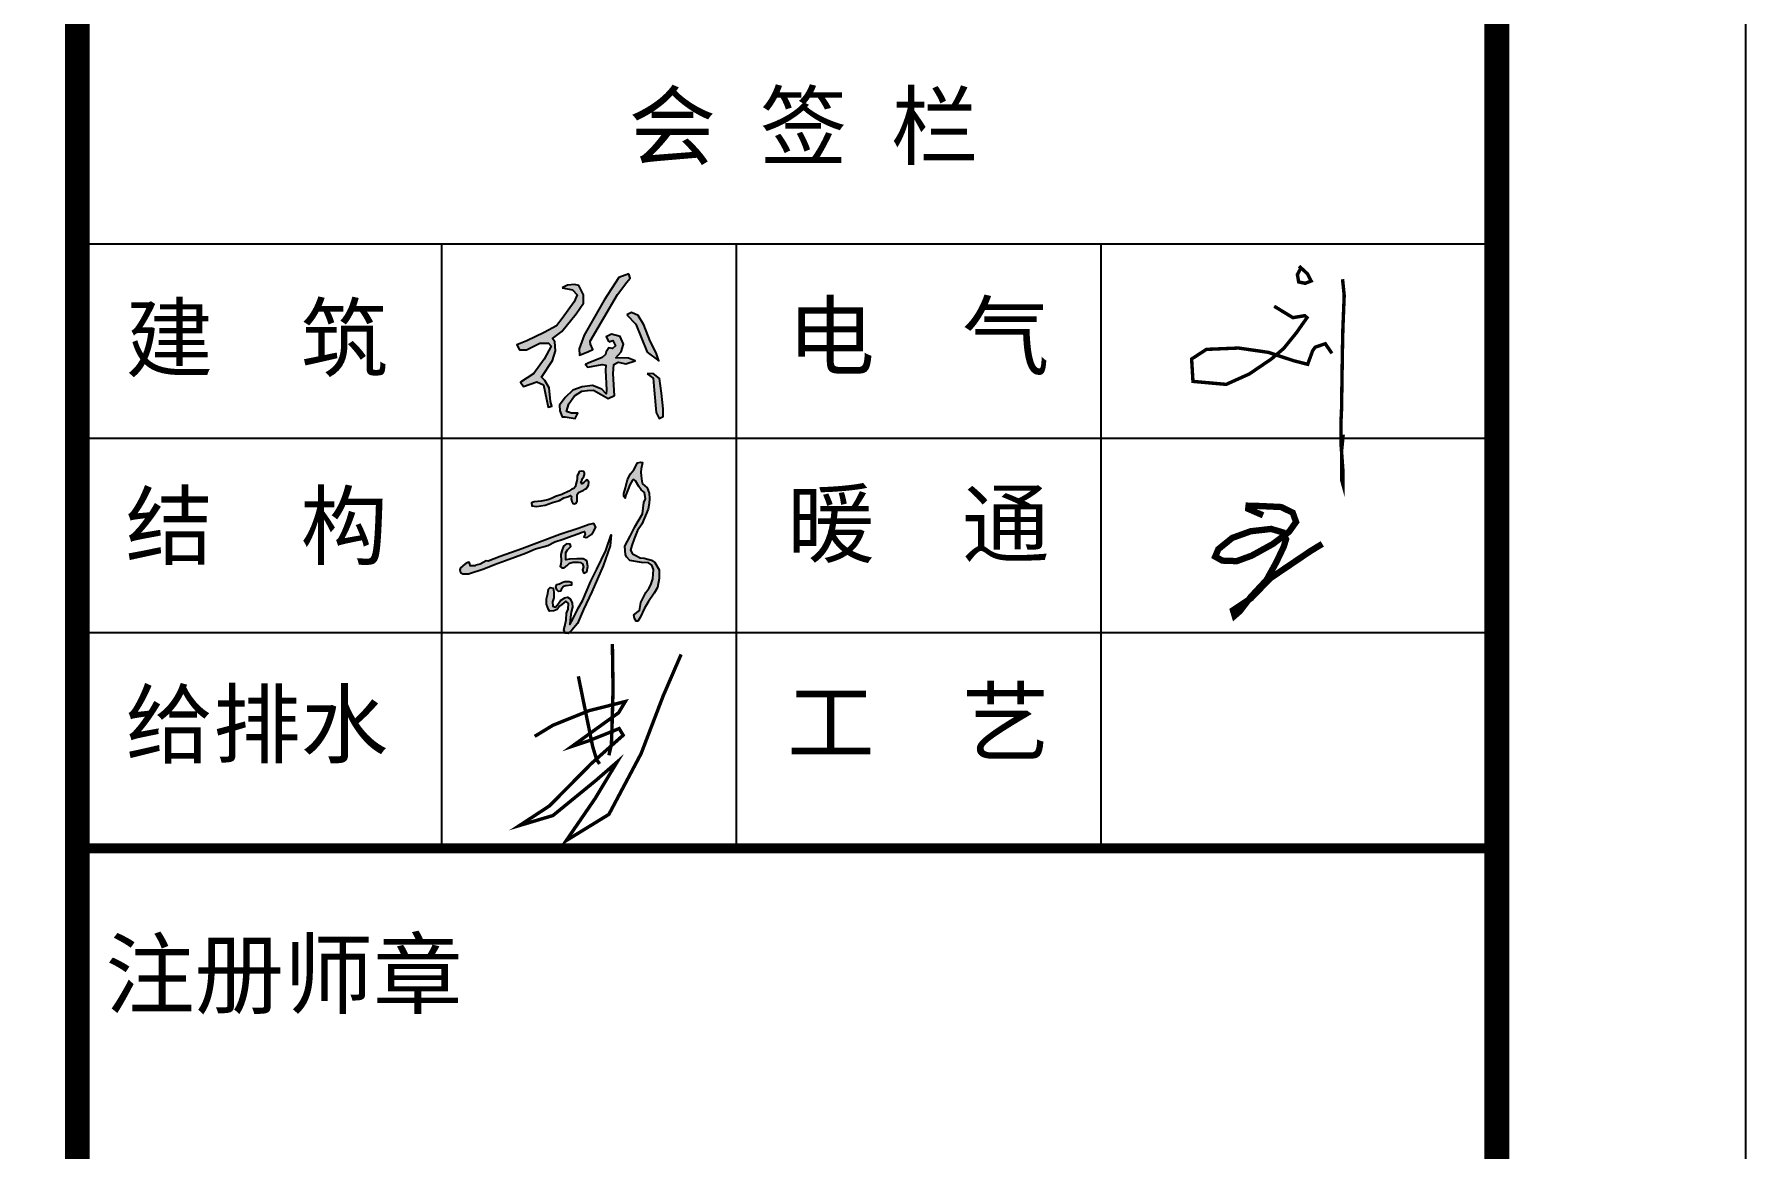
# Model space of a CAD drawing. Extents: x 4150464 to 4450492, y 75142 to 874437.
# Drawn here: x 4371779 to 4382088, y 106642 to 113358 of the extents above; entities that cross this region are included whole.
import ezdxf

# ---------------------------------------------------------------- set-up
doc = ezdxf.new("R2010")
doc.units = 0
doc.header["$LTSCALE"] = 1000
doc.header["$MEASUREMENT"] = 0
doc.layers.add('PUB_TITLE', color=4, linetype='Continuous')
doc.layers.add('图框', color=7, linetype='Continuous')
doc.styles.add('STYLE-黑体', font='simhei.ttf')
doc.styles.add('黑体', font='simhei.ttf')

msp = doc.modelspace()

# ---------------------------------------------------------------- hatches: boundary and pattern name
h = msp.add_hatch(color=256)
h.paths.add_polyline_path([(4375471, 111311), (4375507, 111285), (4375513, 111213), (4375525, 111078), (4375542, 111042), (4375566, 111055), (4375566, 111101), (4375556, 111196), (4375544, 111283), (4375506, 111314)])
h.paths.add_polyline_path([(4375349, 111667), (4375402, 111611), (4375470, 111442), (4375541, 111390), (4375525, 111438), (4375488, 111509), (4375451, 111606), (4375417, 111664), (4375376, 111681)])
h.paths.add_polyline_path([(4375240, 111505), (4375264, 111512), (4375280, 111480), (4375262, 111465), (4375239, 111469), (4375224, 111445), (4375219, 111429), (4375199, 111409), (4375116, 111376), (4375099, 111368), (4375114, 111352), (4375200, 111368), (4375221, 111363), (4375220, 111331), (4375225, 111216), (4375224, 111192), (4375197, 111220), (4375141, 111241), (4375080, 111234), (4375022, 111213), (4374976, 111169), (4374942, 111122), (4374944, 111089), (4374958, 111052), (4374977, 111052), (4375036, 111042), (4375052, 111074), (4375014, 111074), (4374985, 111085), (4374999, 111130), (4375033, 111179), (4375077, 111207), (4375112, 111212), (4375147, 111214), (4375194, 111187), (4375235, 111163), (4375274, 111180), (4375271, 111211), (4375266, 111314), (4375269, 111368), (4375296, 111381), (4375342, 111372), (4375398, 111390), (4375359, 111405), (4375281, 111407), (4375314, 111445), (4375327, 111490), (4375307, 111537), (4375255, 111550), (4375224, 111534)])
h.paths.add_polyline_path([(4375360, 111914), (4375300, 111893), (4375212, 111756), (4375091, 111544), (4375060, 111462), (4375063, 111424), (4375117, 111447), (4375143, 111458), (4375129, 111491), (4375128, 111509), (4375291, 111789), (4375348, 111864), (4375369, 111889)])
h.paths.add_polyline_path([(4374959, 111829), (4375020, 111817), (4375048, 111787), (4375030, 111745), (4374958, 111645), (4374924, 111601), (4374850, 111561), (4374746, 111510), (4374686, 111487), (4374702, 111457), (4374743, 111457), (4374824, 111497), (4374877, 111497), (4374892, 111478), (4374850, 111400), (4374787, 111313), (4374707, 111261), (4374726, 111235), (4374806, 111264), (4374846, 111246), (4374865, 111159), (4374874, 111110), (4374897, 111116), (4374889, 111145), (4374881, 111227), (4374854, 111271), (4374834, 111291), (4374900, 111392), (4374919, 111450), (4374915, 111504), (4374900, 111524), (4374956, 111566), (4375042, 111673), (4375088, 111738), (4375088, 111787), (4375059, 111844), (4375032, 111850), (4374990, 111845)])
h = msp.add_hatch(color=256)
h.paths.add_polyline_path([(4374550, 110163), (4374618, 110187), (4374737, 110230), (4374798, 110257), (4374872, 110277), (4374914, 110299), (4374965, 110316), (4374997, 110327), (4375052, 110347), (4375079, 110358), (4375094, 110361), (4375097, 110345), (4375090, 110329), (4375104, 110325), (4375112, 110328), (4375135, 110344), (4375148, 110362), (4375162, 110387), (4375150, 110409), (4375122, 110404), (4375060, 110382), (4374945, 110344), (4374805, 110292), (4374716, 110258), (4374586, 110210), (4374512, 110182), (4374501, 110185), (4374464, 110165), (4374439, 110159), (4374434, 110154), (4374404, 110154), (4374402, 110167), (4374396, 110177), (4374381, 110171), (4374372, 110164), (4374347, 110143), (4374343, 110131), (4374347, 110115), (4374361, 110106), (4374395, 110106), (4374487, 110136)])
h.paths.add_polyline_path([(4375056, 110597), (4375069, 110603), (4375086, 110608), (4375098, 110616), (4375108, 110622), (4375111, 110631), (4375118, 110640), (4375120, 110658), (4375109, 110673), (4375099, 110667), (4375088, 110655), (4375077, 110648), (4375071, 110661), (4375077, 110668), (4375082, 110680), (4375090, 110693), (4375093, 110704), (4375093, 110715), (4375090, 110723), (4375073, 110725), (4375062, 110724), (4375058, 110717), (4375054, 110707), (4375049, 110696), (4375048, 110680), (4375046, 110667), (4375040, 110647), (4375038, 110633), (4375029, 110621), (4375017, 110617), (4374998, 110604), (4374956, 110585), (4374918, 110572), (4374895, 110561), (4374872, 110552), (4374833, 110544), (4374790, 110540), (4374773, 110534), (4374776, 110516), (4374803, 110513), (4374857, 110521), (4374900, 110536), (4374943, 110549), (4374969, 110564), (4374996, 110573), (4375009, 110579), (4375014, 110573), (4375013, 110560), (4375016, 110543), (4375023, 110530), (4375032, 110528), (4375044, 110534), (4375048, 110544), (4375048, 110565), (4375049, 110584)])
h.paths.add_polyline_path([(4374981, 110190), (4374980, 110210), (4374980, 110235), (4374991, 110251), (4375010, 110271), (4375007, 110285), (4374984, 110288), (4374967, 110274), (4374957, 110246), (4374950, 110222), (4374952, 110185), (4374950, 110165), (4374947, 110150), (4374957, 110143), (4374971, 110143), (4374989, 110156), (4375002, 110170), (4375024, 110176), (4375056, 110177), (4375068, 110174), (4375081, 110166), (4375087, 110149), (4375082, 110130), (4375087, 110112), (4375096, 110111), (4375108, 110118), (4375114, 110150), (4375107, 110184), (4375085, 110197), (4375047, 110196), (4375002, 110194)], flags=17)
h.paths.add_polyline_path([(4374966, 110031), (4374980, 110035), (4375014, 110039), (4375015, 110056), (4375001, 110061), (4374974, 110061), (4374962, 110056), (4374943, 110047), (4374926, 110042), (4374921, 110028), (4374927, 110009), (4374936, 109999), (4374950, 110001), (4374953, 110012)], flags=17)
h.paths.add_polyline_path([(4374900, 109937), (4374908, 109962), (4374908, 109996), (4374904, 110020), (4374886, 110025), (4374876, 110014), (4374872, 109987), (4374865, 109955), (4374865, 109923), (4374876, 109892), (4374883, 109882), (4374909, 109884), (4374928, 109892), (4374942, 109912), (4374957, 109922), (4374968, 109931), (4374981, 109942), (4374997, 109927), (4374994, 109893), (4374985, 109870), (4374983, 109829), (4374975, 109792), (4374968, 109768), (4374976, 109749), (4374995, 109747), (4375016, 109766), (4375051, 109808), (4375088, 109891), (4375137, 109997), (4375205, 110154), (4375247, 110275), (4375254, 110342), (4375221, 110248), (4375168, 110135), (4375131, 110063), (4375081, 109943), (4375055, 109900), (4375023, 109833), (4375004, 109801), (4375006, 109830), (4375013, 109875), (4375021, 109905), (4375019, 109929), (4375007, 109955), (4374991, 109965), (4374974, 109962), (4374948, 109945), (4374936, 109927), (4374918, 109906), (4374902, 109911)])
msp.add_hatch(color=256).paths.add_polyline_path([(4375383, 110227), (4375371, 110250), (4375378, 110278), (4375393, 110317), (4375412, 110367), (4375438, 110405), (4375477, 110496), (4375483, 110530), (4375484, 110560), (4375482, 110592), (4375470, 110624), (4375443, 110648), (4375438, 110664), (4375434, 110697), (4375432, 110720), (4375435, 110740), (4375442, 110777), (4375431, 110779), (4375413, 110776), (4375391, 110733), (4375370, 110709), (4375353, 110675), (4375341, 110625), (4375329, 110590), (4375329, 110573), (4375339, 110562), (4375341, 110577), (4375357, 110617), (4375367, 110642), (4375382, 110671), (4375390, 110675), (4375400, 110667), (4375421, 110632), (4375434, 110613), (4375455, 110596), (4375460, 110559), (4375450, 110536), (4375443, 110467), (4375397, 110390), (4375368, 110333), (4375336, 110273), (4375341, 110220), (4375349, 110207), (4375366, 110187), (4375436, 110174), (4375479, 110172), (4375499, 110158), (4375508, 110133), (4375504, 110076), (4375492, 110041), (4375481, 110018), (4375463, 109994), (4375432, 109933), (4375424, 109886), (4375390, 109859), (4375395, 109837), (4375405, 109822), (4375415, 109822), (4375428, 109844), (4375454, 109899), (4375478, 109939), (4375512, 109990), (4375532, 110024), (4375542, 110078), (4375542, 110130), (4375517, 110175), (4375496, 110188), (4375452, 110200), (4375429, 110202), (4375398, 110218)])

# ---------------------------------------------------------------- linework, layer by layer
for points, const_width in [([(4379397, 111961), (4379447, 111915), (4379470, 111871), (4379434, 111857), (4379395, 111865), (4379387, 111910), (4379405, 111943)], 20.6), ([(4379659, 111882), (4379669, 111784), (4379661, 111583), (4379658, 111440), (4379653, 111098), (4379649, 111011), (4379650, 110885), (4379661, 110733), (4379661, 110645), (4379654, 110670), (4379653, 110845), (4379663, 110945)], 20.6), ([(4379247, 111719), (4379360, 111650), (4379431, 111662), (4379445, 111650), (4379381, 111559), (4379305, 111465), (4379233, 111403), (4379098, 111311), (4378958, 111248), (4378758, 111266), (4378750, 111401), (4378839, 111459), (4379032, 111467), (4379212, 111441), (4379366, 111390), (4379449, 111369), (4379479, 111451), (4379494, 111472), (4379555, 111493), (4379595, 111435)], 20.6), ([(4379180, 110459), (4379091, 110498), (4379093, 110517), (4379139, 110516), (4379289, 110509), (4379359, 110475), (4379379, 110419), (4379337, 110360), (4379239, 110286), (4379112, 110216), (4379022, 110183), (4378935, 110186), (4378892, 110210), (4378911, 110255), (4378995, 110323), (4379106, 110363), (4379229, 110377), (4379300, 110356), (4379319, 110315), (4379304, 110268), (4379259, 110174), (4379201, 110069), (4379107, 109968), (4379040, 109881), (4379009, 109854), (4378999, 109887), (4379107, 109959), (4379224, 110080), (4379468, 110245), (4379537, 110287)], 38.2), ([(4375261, 109684), (4375265, 109410), (4375259, 109187), (4375255, 109077), (4375240, 109013)], 20.6), ([(4374793, 109127), (4374903, 109194), (4375121, 109282), (4375339, 109337), (4375298, 109269), (4375018, 109067), (4375121, 109101), (4375302, 109174), (4375326, 109134), (4375134, 108963), (4374882, 108708), (4374702, 108590), (4374903, 108650), (4375160, 108860), (4375289, 108972), (4375158, 108754), (4374983, 108499), (4375240, 108657), (4375434, 109023), (4375567, 109371), (4375675, 109621)], 20.6), ([(4375056, 109489), (4375142, 109067), (4375166, 108987), (4375184, 108961)], 20.6)]:
    msp.add_lwpolyline(points, dxfattribs=dict(const_width=const_width))
for points in [[(4375360, 111914), (4375300, 111893), (4375212, 111756), (4375091, 111544), (4375060, 111462), (4375063, 111424), (4375117, 111447), (4375143, 111458), (4375129, 111491), (4375128, 111509), (4375291, 111789), (4375348, 111864), (4375369, 111889), (4375360, 111914)], [(4374959, 111829), (4375020, 111817), (4375048, 111787), (4375030, 111745), (4374958, 111645), (4374924, 111601), (4374850, 111561), (4374746, 111510), (4374686, 111487), (4374702, 111457), (4374743, 111457), (4374824, 111497), (4374877, 111497), (4374892, 111478), (4374850, 111400), (4374787, 111313), (4374707, 111261), (4374726, 111235), (4374806, 111264), (4374846, 111246), (4374865, 111159), (4374874, 111110), (4374897, 111116), (4374889, 111145), (4374881, 111227), (4374854, 111271), (4374834, 111291), (4374900, 111392), (4374919, 111450), (4374915, 111504), (4374900, 111524), (4374956, 111566), (4375042, 111673), (4375088, 111738), (4375088, 111787), (4375059, 111844), (4375032, 111850), (4374990, 111845), (4374959, 111829)], [(4375349, 111667), (4375402, 111611), (4375470, 111442), (4375541, 111390), (4375525, 111438), (4375488, 111509), (4375451, 111606), (4375417, 111664), (4375376, 111681), (4375349, 111667)], [(4375240, 111505), (4375264, 111512), (4375264, 111512), (4375280, 111480), (4375262, 111465), (4375239, 111469), (4375224, 111445), (4375219, 111429), (4375199, 111409), (4375116, 111376), (4375099, 111368), (4375114, 111352), (4375114, 111352), (4375200, 111368), (4375221, 111363), (4375220, 111331), (4375225, 111216), (4375224, 111192), (4375197, 111220), (4375141, 111241), (4375080, 111234), (4375022, 111213), (4374976, 111169), (4374942, 111122), (4374944, 111089), (4374958, 111052), (4374977, 111052), (4375036, 111042), (4375052, 111074), (4375014, 111074), (4374985, 111085), (4374999, 111130), (4375033, 111179), (4375077, 111207), (4375112, 111212), (4375147, 111214), (4375194, 111187), (4375235, 111163), (4375274, 111180), (4375271, 111211), (4375266, 111314), (4375269, 111368), (4375296, 111381), (4375342, 111372), (4375398, 111390), (4375359, 111405), (4375281, 111407), (4375314, 111445), (4375327, 111490), (4375307, 111537), (4375255, 111550), (4375224, 111534), (4375240, 111505)], [(4375471, 111311), (4375507, 111285), (4375513, 111213), (4375525, 111078), (4375542, 111042), (4375566, 111055), (4375566, 111101), (4375556, 111196), (4375544, 111283), (4375506, 111314), (4375471, 111311)], [(4374966, 110031), (4374953, 110012), (4374950, 110001), (4374936, 109999), (4374927, 110009), (4374921, 110028), (4374926, 110042), (4374943, 110047), (4374962, 110056), (4374974, 110061), (4375001, 110061), (4375015, 110056), (4375014, 110039), (4374980, 110035), (4374966, 110031), (4374966, 110031)]]:
    msp.add_lwpolyline(points)
for points in [[(4374872, 110552), (4374833, 110544), (4374790, 110540), (4374773, 110534), (4374776, 110516), (4374803, 110513), (4374857, 110521), (4374900, 110536), (4374943, 110549), (4374969, 110564), (4374996, 110573), (4375009, 110579), (4375009, 110579), (4375014, 110573), (4375013, 110560), (4375016, 110543), (4375023, 110530), (4375032, 110528), (4375044, 110534), (4375048, 110544), (4375048, 110565), (4375049, 110584), (4375056, 110597), (4375069, 110603), (4375086, 110608), (4375098, 110616), (4375108, 110622), (4375111, 110631), (4375118, 110640), (4375120, 110658), (4375109, 110673), (4375099, 110667), (4375088, 110655), (4375077, 110648), (4375077, 110648), (4375077, 110648), (4375071, 110661), (4375077, 110668), (4375082, 110680), (4375090, 110693), (4375093, 110704), (4375093, 110715), (4375090, 110723), (4375073, 110725), (4375062, 110724), (4375058, 110717), (4375054, 110707), (4375049, 110696), (4375048, 110680), (4375046, 110667), (4375040, 110647), (4375038, 110633), (4375029, 110621), (4375017, 110617), (4374998, 110604), (4374956, 110585), (4374918, 110572), (4374895, 110561), (4374872, 110552)], [(4375382, 110671), (4375367, 110642), (4375357, 110617), (4375341, 110577), (4375339, 110562), (4375329, 110573), (4375329, 110590), (4375341, 110625), (4375353, 110675), (4375370, 110709), (4375391, 110733), (4375413, 110776), (4375431, 110779), (4375442, 110777), (4375435, 110740), (4375432, 110720), (4375434, 110697), (4375438, 110664), (4375443, 110648), (4375470, 110624), (4375482, 110592), (4375484, 110560), (4375483, 110530), (4375477, 110496), (4375438, 110405), (4375412, 110367), (4375393, 110317), (4375378, 110278), (4375371, 110250), (4375383, 110227), (4375398, 110218), (4375429, 110202), (4375452, 110200), (4375496, 110188), (4375517, 110175), (4375542, 110130), (4375542, 110078), (4375532, 110024), (4375512, 109990), (4375478, 109939), (4375454, 109899), (4375428, 109844), (4375415, 109822), (4375405, 109822), (4375395, 109837), (4375390, 109859), (4375424, 109886), (4375432, 109933), (4375463, 109994), (4375481, 110018), (4375492, 110041), (4375504, 110076), (4375508, 110133), (4375499, 110158), (4375479, 110172), (4375436, 110174), (4375366, 110187), (4375349, 110207), (4375341, 110220), (4375336, 110273), (4375368, 110333), (4375397, 110390), (4375443, 110467), (4375450, 110536), (4375460, 110559), (4375455, 110596), (4375434, 110613), (4375421, 110632), (4375400, 110667), (4375390, 110675), (4375382, 110671)], [(4374501, 110185), (4374464, 110165), (4374439, 110159), (4374434, 110154), (4374404, 110154), (4374402, 110167), (4374396, 110177), (4374381, 110171), (4374372, 110164), (4374347, 110143), (4374343, 110131), (4374347, 110115), (4374361, 110106), (4374395, 110106), (4374487, 110136), (4374550, 110163), (4374618, 110187), (4374737, 110230), (4374798, 110257), (4374872, 110277), (4374914, 110299), (4374965, 110316), (4374997, 110327), (4375052, 110347), (4375079, 110358), (4375094, 110361), (4375097, 110345), (4375090, 110329), (4375104, 110325), (4375112, 110328), (4375135, 110344), (4375148, 110362), (4375162, 110387), (4375150, 110409), (4375122, 110404), (4375060, 110382), (4374945, 110344), (4374805, 110292), (4374716, 110258), (4374586, 110210), (4374512, 110182), (4374501, 110185)], [(4374865, 109923), (4374865, 109955), (4374872, 109987), (4374876, 110014), (4374886, 110025), (4374904, 110020), (4374908, 109996), (4374908, 109962), (4374900, 109937), (4374902, 109911), (4374918, 109906), (4374936, 109927), (4374948, 109945), (4374974, 109962), (4374991, 109965), (4375007, 109955), (4375019, 109929), (4375021, 109905), (4375013, 109875), (4375006, 109830), (4375004, 109801), (4375023, 109833), (4375055, 109900), (4375081, 109943), (4375131, 110063), (4375168, 110135), (4375221, 110248), (4375254, 110342), (4375247, 110275), (4375205, 110154), (4375137, 109997), (4375088, 109891), (4375051, 109808), (4375016, 109766), (4374995, 109747), (4374976, 109749), (4374968, 109768), (4374975, 109792), (4374983, 109829), (4374985, 109870), (4374994, 109893), (4374994, 109893), (4374997, 109927), (4374981, 109942), (4374968, 109931), (4374957, 109922), (4374942, 109912), (4374928, 109892), (4374909, 109884), (4374883, 109882), (4374876, 109892), (4374865, 109923)], [(4374980, 110210), (4374980, 110235), (4374991, 110251), (4375010, 110271), (4375007, 110285), (4374984, 110288), (4374967, 110274), (4374957, 110246), (4374950, 110222), (4374952, 110185), (4374950, 110165), (4374947, 110150), (4374957, 110143), (4374971, 110143), (4374989, 110156), (4375002, 110170), (4375024, 110176), (4375056, 110177), (4375068, 110174), (4375081, 110166), (4375087, 110149), (4375082, 110130), (4375087, 110112), (4375096, 110111), (4375108, 110118), (4375114, 110150), (4375107, 110184), (4375085, 110197), (4375047, 110196), (4375002, 110194), (4374981, 110190), (4374980, 110210)]]:
    msp.add_lwpolyline(points, close=True)
at = {"layer": 'PUB_TITLE'}
msp.add_lwpolyline([(4248288, 75142), (4382088, 75142), (4382088, 138142), (4248288, 138142)], close=True, dxfattribs=at)
at = {"layer": 'PUB_TITLE', "const_width": 150}
msp.add_lwpolyline([(4252038, 76642), (4380588, 76642), (4380588, 136642), (4252038, 136642)], close=True, dxfattribs=at)
at = {"layer": '图框', "color": 4}
msp.add_line((4372038, 136642), (4372038, 76642), dxfattribs=at)
at = {"layer": '图框', "color": 0}
for p, q in [((4372038, 112095), (4380555, 112095)), ((4372038, 110923), (4380555, 110923)), ((4372038, 109752), (4380555, 109752)), ((4372038, 108452), (4380588, 108452))]:
    msp.add_line(p, q, dxfattribs=at)
at = {"layer": '图框', "color": 4, "const_width": 148}
msp.add_lwpolyline([(4372038, 136642), (4372038, 76642)], dxfattribs=at)
msp.add_lwpolyline([(4372038, 136642), (4380588, 136642), (4380588, 76642), (4372038, 76642)], close=True, dxfattribs=at)
at = {"layer": '图框', "color": 0}
for points in [[(4374234, 108452), (4374234, 112095)], [(4376009, 108452), (4376009, 112095)], [(4378205, 108452), (4378205, 112095)]]:
    msp.add_lwpolyline(points, dxfattribs=at)
at = {"layer": '图框', "color": 0, "const_width": 60.5}
msp.add_lwpolyline([(4372038, 108452), (4380588, 108452)], dxfattribs=at)

# ---------------------------------------------------------------- texts
at = {"layer": '图框', "color": 0, "style": 'STYLE-黑体'}
for s, p in [('会 签 栏', (4375358, 112611)), ('建  筑', (4372329, 111333)), ('电  气', (4376314, 111346)), ('结  构', (4372329, 110202)), ('暖  通', (4376314, 110215)), ('给排水', (4372329, 109007)), ('工  艺', (4376314, 109020))]:
    msp.add_text(s, height=386.5, dxfattribs=at).set_placement(p)
at = {"layer": '图框', "color": 4, "style": '黑体'}
msp.add_text('注册师章', height=394.4, dxfattribs=at).set_placement((4372207, 107497))

doc.saveas('drawing.dxf')
